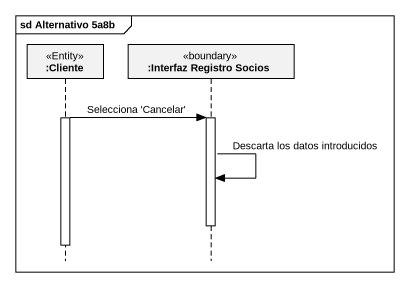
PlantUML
@startuml
mainframe sd Alternativo 5a8b
hide footbox
participant ":Cliente" as Cliente <<Entity>>
participant ":Interfaz Registro Socios" as Interfaz_Registro_Socios <<boundary>>

activate Cliente
Cliente -> Interfaz_Registro_Socios : Selecciona 'Cancelar'
activate Interfaz_Registro_Socios
Interfaz_Registro_Socios -> Interfaz_Registro_Socios : Descarta los datos introducidos
deactivate Interfaz_Registro_Socios
deactivate Cliente
@enduml
